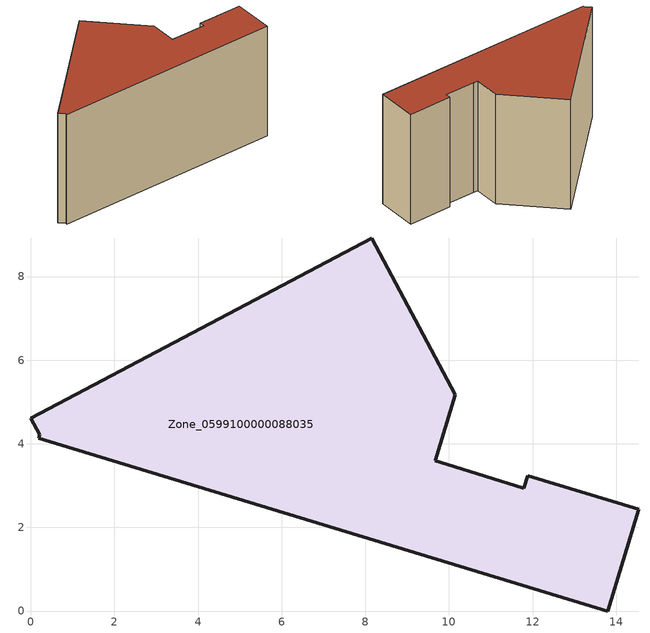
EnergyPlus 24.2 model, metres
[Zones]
Zone_0599100000088035
 floor ground (C_G): 9.67,3.59 9.95,3.5 11.79,2.94 11.88,3.24 14.54,2.43 13.8,0 0.19,4.13 0.21,4.21 0,4.61 8.16,8.92 10.15,5.17 z0
 wall outside (C_F): 0.19,4.13 13.8,0 14.54,2.43 11.88,3.24 11.79,2.94 9.95,3.5 9.67,3.59 10.15,5.17 8.16,8.92 0,4.61 0.21,4.21 0.19,4.13 z0:7.45
 roof outside (C_R): 9.95,3.5 9.67,3.59 10.15,5.17 8.16,8.92 0,4.61 0.21,4.21 0.19,4.13 13.8,0 14.54,2.43 11.88,3.24 11.79,2.94 z7.45
[BUILDING]
Pand.0599100000088035: North Axis=0; Terrain=City; Loads Convergence Tolerance Value=0.04; Temperature Convergence Tolerance Value=0.4; Solar Distribution=FullExterior; Maximum Number of Warmup Days=25; Minimum Number of Warmup Days=1
[Site:Location]
Rotterdam.The.Hague.AP_ZH_NLD Design_Conditions: Latitude=51.96; Longitude=4.45; Time Zone=1; Elevation=-4.5
[SITE:GROUNDTEMPERATURE:BUILDINGSURFACE]
18, 18, 18, 18, 18, 18, 18, 18, 18, 18, 18, 18
[MATERIAL] Thermal Absorptance=0.9; Solar Absorptance=0.7; Visible Absorptance=0.7
Name | Roughness | Thickness | Conductivity | Density | Specific Heat
G.TI.1975-1991 | MediumSmooth | 0.15 | 0.288461 | 540 | 1210
F.TI.1975-1991 | Rough | 0.3 | 0.230769 | 1920 | 840
R.TI.1975-1991 | MediumRough | 0.2 | 0.153846 | 1500 | 1000
[CONSTRUCTION]
C_G: G.TI.1975-1991
C_F: F.TI.1975-1991
C_R: R.TI.1975-1991
[ZONE]
Zone_0599100000088035: Type=1; Multiplier=1; Ceiling Height=Autocalculate; Volume=Autocalculate; Floor Area=autocalculate; Part of Total Floor Area=Yes
[ZONEINFILTRATION:DESIGNFLOWRATE]
Infil_Zone_0599100000088035: Zone or ZoneList or Space or SpaceList=Zone_0599100000088035; Schedule=AlwaysOn; Design Flow Rate Calculation Method=Flow/Area; Flow Rate per Floor Area=0.003; Constant Term Coefficient=1; Temperature Term Coefficient=0; Velocity Term Coefficient=0; Velocity Squared Term Coefficient=0
[HVACTEMPLATE:ZONE:IDEALLOADSAIRSYSTEM]
Zone_0599100000088035: Maximum Heating Supply Air Temperature=50; Minimum Cooling Supply Air Temperature=13; Maximum Heating Supply Air Humidity Ratio=0.0156; Minimum Cooling Supply Air Humidity Ratio=0.0077; Heating Limit=NoLimit; Cooling Limit=NoLimit; Dehumidification Control Type=ConstantSensibleHeatRatio; Cooling Sensible Heat Ratio=0.7; Dehumidification Setpoint=60; Humidification Control Type=None; Humidification Setpoint=30; Outdoor Air Method=None; Outdoor Air Flow Rate per Person=0.00944; Outdoor Air Flow Rate per Zone Floor Area=0; Outdoor Air Flow Rate per Zone=0; Demand Controlled Ventilation Type=None; Outdoor Air Economizer Type=NoEconomizer; Heat Recovery Type=None; Sensible Heat Recovery Effectiveness=0.7; Latent Heat Recovery Effectiveness=0.65
[ZONECONTROL:THERMOSTAT]
ThermostatControl_Zone_0599100000088035: Zone or ZoneList=Zone_0599100000088035; Control Type Schedule=DualSetpointControlType; Control 1=Thermostat_Zone_0599100000088035; Temperature Difference Between Cutout And Setpoint=0
[THERMOSTATSETPOINT:DUALSETPOINT]
Thermostat_Zone_0599100000088035: Heating Setpoint Temperature Schedule=HeatingSetpoint_Zone_0599100000088035; Cooling Setpoint Temperature Schedule=CoolingSetpoint_Zone_0599100000088035
[SCHEDULE:COMPACT]
HeatingSetpoint_Zone_0599100000088035: Through: 12/31, For: AllDays, Until: 24:00, 21
CoolingSetpoint_Zone_0599100000088035: Through: 12/31, For: AllDays, Until: 24:00, 24
DualSetpointControlType: Through: 12/31, For: AllDays, Until: 24:00, 4
AlwaysOn: Through: 12/31, For: AllDays, Until: 24:00, 1
